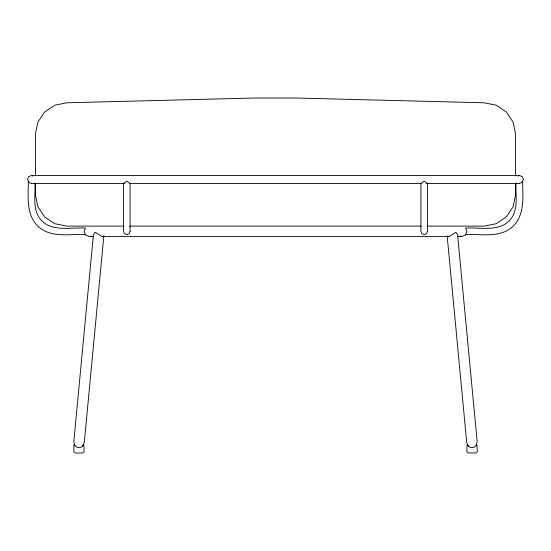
<?xml version="1.0" encoding="UTF-8"?>
<svg xmlns="http://www.w3.org/2000/svg" width="551" height="551" viewBox="0 0 551 551"><rect width="100%" height="100%" fill="white"/><g stroke="black" fill="none" stroke-linecap="round" stroke-linejoin="round"><path stroke-width="0.83" d="M103.843 235.849L84.269 442.701L82.388 446.248M476.002 445.552L477.18 441.709L457.578 234.733L455.829 232.205L448.755 236.785L447.688 236.159M522.286 182.278L523.45 179.474L522.286 176.664L519.483 175.5L31.517 175.5L28.714 176.664L27.55 179.474L28.714 182.278M103.312 236.159L102.245 236.785L95.171 232.205L93.422 234.733L73.82 441.709L74.998 445.552M85.632 235.077L89.338 236.613L90.825 236M518.078 176.086L519.483 175.5M457.791 236.613L461.662 236.613L465.368 235.077M519.324 183.504L521.639 182.581L522.603 181.148C522.865 197.52 525.296 217.9 509.985 228.796C496.926 237.825 480.348 233.741 465.561 234.636L466.911 231.365L465.561 228.086C480.789 227.115 500.763 232.667 511.459 218.175C518.622 207.782 515.309 194.593 516.053 182.842M31.517 183.442L124.643 183.442M129.802 183.442L421.198 183.442M426.357 183.442L519.483 183.442M123.672 226.117L66.898 226.117L54.852 223.72L44.631 216.894L37.805 206.68L35.409 194.627L35.409 183.579M129.692 226.117L421.308 226.117M427.328 226.117L484.102 226.117L496.148 223.72L506.369 216.894L513.195 206.68L515.591 194.627L515.591 183.579M89.338 236.613L93.209 236.613M102.624 236.613L448.376 236.613M31.676 183.545L29.361 182.601L28.397 181.148C28.135 197.52 25.704 217.9 41.015 228.796C54.074 237.825 70.652 233.741 85.439 234.636L84.089 231.365L85.439 228.086C70.211 227.115 50.237 232.667 39.541 218.175C32.378 207.782 35.691 194.593 34.947 182.842M460.175 236L461.662 236.613M31.517 175.5L32.922 176.086M468.612 446.248L466.731 442.701L447.157 235.849M515.591 175.927L515.591 134.272L513.195 122.226L506.369 112.011L496.148 105.186L484.102 102.789L296.493 98.023L254.507 98.023L66.898 102.789L54.852 105.186L44.631 112.011L37.805 122.226L35.409 134.272L35.409 175.927M130.084 231.365L129.127 233.679L126.813 234.636L124.498 233.679L123.534 231.365L123.534 183.483L126.813 181.148L130.084 183.483L130.084 231.365M427.466 231.365L426.502 233.679L424.187 234.636L421.873 233.679L420.916 231.365L420.916 183.483L424.187 181.148L427.466 183.483L427.466 231.365M74.006 445.05L73.703 451.717L74.964 452.977L82.939 452.977L84.2 451.717L83.89 445.05L80.701 447.433L77.202 447.433L74.006 445.05M467.11 445.05L466.8 451.717L468.061 452.977L476.036 452.977L477.297 451.717L476.994 445.05L473.798 447.433L470.299 447.433L467.11 445.05"/></g></svg>
